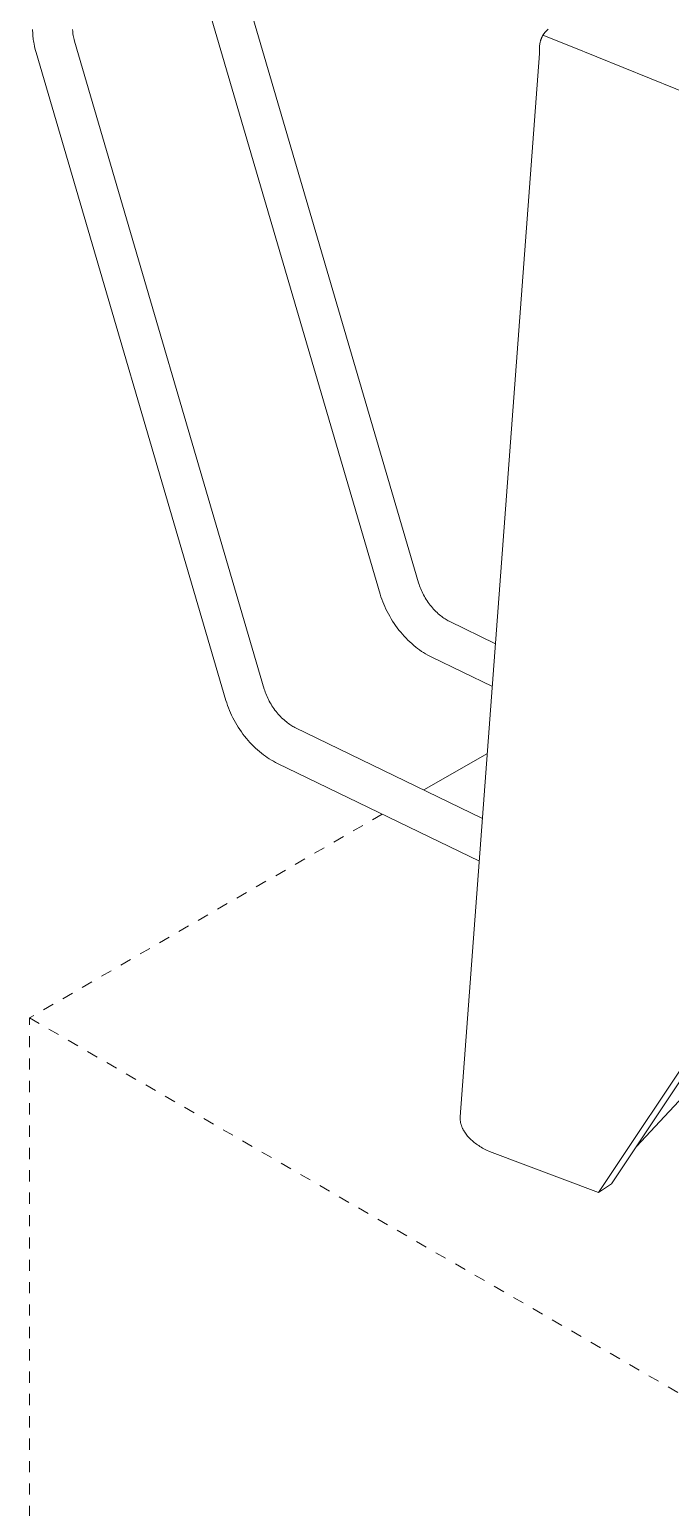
# Model space of a CAD drawing. Header units: inches. Extents: x -10 to 196, y -2 to 124.
# Drawn here: x 126.62 to 132.36, y 58.85 to 72.07 of the extents above; entities that cross this region are included whole.
import ezdxf

# ---------------------------------------------------------------- set-up
doc = ezdxf.new("R2010")
doc.units = ezdxf.units.IN
doc.linetypes.add('HIDDEN', pattern=[1.905, 1.27, -0.635])
doc.layers.add('ZANO_R', color=7, linetype='Continuous', lineweight=0)
doc.layers.add('ZANO_R_przerywana', color=250, linetype='HIDDEN', lineweight=0)

msp = doc.modelspace()

# ---------------------------------------------------------------- linework, layer by layer
at = {"layer": 'ZANO_R'}
for p, q in [((128.40308, 72.91564), (130.10193, 67.1201)), ((129.75841, 67.01941), (128.06551, 72.79468)), ((126.64822, 72.057), (126.64809, 72.06957)), ((126.6486, 72.0444), (126.64822, 72.057)), ((126.64922, 72.03175), (126.6486, 72.0444)), ((127.00607, 72.06961), (127.00613, 72.06384)), ((127.00613, 72.06384), (127.0063, 72.05845)), ((127.0063, 72.05845), (127.00657, 72.05295)), ((127.00657, 72.05295), (127.00696, 72.04733)), ((127.00696, 72.04733), (127.00745, 72.0416)), ((127.00745, 72.0416), (127.00878, 72.02982)), ((131.22532, 72.03473), (131.22303, 72.03157)), ((131.22767, 72.03785), (131.22532, 72.03473)), ((131.23008, 72.04093), (131.22767, 72.03785)), ((131.23256, 72.04398), (131.23008, 72.04093)), ((131.2351, 72.04699), (131.23256, 72.04398)), ((131.2377, 72.04996), (131.2351, 72.04699)), ((131.24037, 72.05289), (131.2377, 72.04996)), ((131.2431, 72.05579), (131.24037, 72.05289)), ((131.2459, 72.05865), (131.2431, 72.05579)), ((131.24876, 72.06147), (131.2459, 72.05865)), ((131.25168, 72.06425), (131.24876, 72.06147)), ((131.25466, 72.067), (131.25168, 72.06425)), ((131.26083, 72.07238), (131.25466, 72.067)), ((126.65009, 72.01906), (126.64922, 72.03175)), ((126.6512, 72.00633), (126.65009, 72.01906)), ((126.65255, 71.99357), (126.6512, 72.00633)), ((126.65415, 71.98079), (126.65255, 71.99357)), ((126.65598, 71.96798), (126.65415, 71.98079)), ((126.65804, 71.95514), (126.65598, 71.96798)), ((126.66034, 71.94229), (126.65804, 71.95514)), ((126.66564, 71.91655), (126.66034, 71.94229)), ((126.67185, 71.89078), (126.66564, 71.91655)), ((127.00878, 72.02982), (127.01057, 72.01764)), ((127.01057, 72.01764), (127.01282, 72.00511)), ((127.01282, 72.00511), (127.01555, 71.99225)), ((127.01555, 71.99225), (127.01877, 71.9791)), ((127.01877, 71.9791), (127.02248, 71.96569)), ((127.02248, 71.96569), (128.72133, 66.17015)), ((131.18348, 71.91064), (131.18317, 71.9018)), ((131.18404, 71.91932), (131.18348, 71.91064)), ((131.18486, 71.92786), (131.18404, 71.91932)), ((131.18593, 71.93624), (131.18486, 71.92786)), ((131.18726, 71.94448), (131.18593, 71.93624)), ((131.18884, 71.95256), (131.18726, 71.94448)), ((131.19068, 71.9605), (131.18884, 71.95256)), ((131.19169, 71.96441), (131.19068, 71.9605)), ((131.19277, 71.96828), (131.19169, 71.96441)), ((131.19391, 71.97211), (131.19277, 71.96828)), ((131.19511, 71.97591), (131.19391, 71.97211)), ((131.19638, 71.97967), (131.19511, 71.97591)), ((131.19771, 71.9834), (131.19638, 71.97967)), ((131.19911, 71.98708), (131.19771, 71.9834)), ((131.20056, 71.99073), (131.19911, 71.98708)), ((131.20209, 71.99434), (131.20056, 71.99073)), ((131.20367, 71.99791), (131.20209, 71.99434)), ((131.20532, 72.00145), (131.20367, 71.99791)), ((131.20704, 72.00494), (131.20532, 72.00145)), ((131.20881, 72.0084), (131.20704, 72.00494)), ((131.21065, 72.01182), (131.20881, 72.0084)), ((131.21256, 72.01521), (131.21065, 72.01182)), ((131.21453, 72.01856), (131.21256, 72.01521)), ((131.21656, 72.02187), (131.21453, 72.01856)), ((131.46098, 71.91968), (131.21485, 72.01909)), ((131.21865, 72.02514), (131.21656, 72.02187)), ((131.22081, 72.02837), (131.21865, 72.02514)), ((131.22303, 72.03157), (131.22081, 72.02837)), ((131.46098, 71.91968), (133.26784, 71.1899)), ((126.67896, 71.865), (126.67185, 71.89078)), ((128.37781, 66.06946), (126.67896, 71.865)), ((130.47511, 62.34535), (131.18544, 71.85537)), ((131.18317, 71.9018), (131.18311, 71.89282)), ((131.18311, 71.89282), (131.18331, 71.88368)), ((131.18331, 71.88368), (131.18377, 71.8744)), ((131.18377, 71.8744), (131.18448, 71.86496)), ((131.18448, 71.86496), (131.18544, 71.85537)), ((131.71286, 61.66742), (135.36549, 67.15354)), ((135.48217, 67.23327), (131.82954, 61.74716)), ((129.76532, 66.99699), (129.75841, 67.01941)), ((130.10193, 67.1201), (130.10599, 67.10695)), ((130.10599, 67.10695), (130.11049, 67.09367)), ((130.11049, 67.09367), (130.11543, 67.08029)), ((130.11543, 67.08029), (130.12081, 67.06685)), ((130.12081, 67.06685), (130.1266, 67.05337)), ((130.1266, 67.05337), (130.13281, 67.03988)), ((130.13281, 67.03988), (130.13943, 67.0264)), ((130.13943, 67.0264), (130.14645, 67.01296)), ((130.14645, 67.01296), (130.15405, 66.99927)), ((129.77287, 66.97466), (129.76532, 66.99699)), ((129.78107, 66.95242), (129.77287, 66.97466)), ((129.78989, 66.93029), (129.78107, 66.95242)), ((129.79933, 66.90829), (129.78989, 66.93029)), ((129.80938, 66.88644), (129.79933, 66.90829)), ((129.82003, 66.86475), (129.80938, 66.88644)), ((130.15405, 66.99927), (130.16203, 66.98571)), ((130.16203, 66.98571), (130.17036, 66.97232)), ((130.17036, 66.97232), (130.17905, 66.95911)), ((130.17905, 66.95911), (130.18806, 66.94611)), ((130.18806, 66.94611), (130.19738, 66.93335)), ((130.19738, 66.93335), (130.20699, 66.92085)), ((130.20699, 66.92085), (130.21689, 66.90863)), ((130.21689, 66.90863), (130.22668, 66.89713)), ((130.22668, 66.89713), (130.23667, 66.88598)), ((130.23667, 66.88598), (130.24684, 66.87517)), ((129.83127, 66.84324), (129.82003, 66.86475)), ((129.84322, 66.82169), (129.83127, 66.84324)), ((129.85573, 66.80043), (129.84322, 66.82169)), ((129.86877, 66.77947), (129.85573, 66.80043)), ((129.88233, 66.75883), (129.86877, 66.77947)), ((129.8964, 66.73853), (129.88233, 66.75883)), ((130.24684, 66.87517), (130.25716, 66.86474)), ((130.25716, 66.86474), (130.26761, 66.85469)), ((130.26761, 66.85469), (130.27817, 66.84504)), ((130.27817, 66.84504), (130.28882, 66.83582)), ((130.28882, 66.83582), (130.29954, 66.82703)), ((130.29954, 66.82703), (130.30938, 66.81939)), ((130.30938, 66.81939), (130.31919, 66.81216)), ((130.31919, 66.81216), (130.32896, 66.80536)), ((130.32896, 66.80536), (130.33866, 66.79898)), ((130.33866, 66.79898), (130.34828, 66.79303)), ((130.34828, 66.79303), (130.35778, 66.78751)), ((130.35778, 66.78751), (130.36715, 66.78242)), ((130.36715, 66.78242), (130.37636, 66.77778)), ((130.37636, 66.77778), (130.79117, 66.57682)), ((129.91098, 66.71858), (129.8964, 66.73853)), ((129.92604, 66.69901), (129.91098, 66.71858)), ((129.94158, 66.67983), (129.92604, 66.69901)), ((129.95717, 66.66153), (129.94158, 66.67983)), ((129.97314, 66.64369), (129.95717, 66.66153)), ((129.98949, 66.62633), (129.97314, 66.64369)), ((130.00619, 66.60945), (129.98949, 66.62633)), ((130.02325, 66.59308), (130.00619, 66.60945)), ((130.04063, 66.57723), (130.02325, 66.59308)), ((130.05835, 66.56191), (130.04063, 66.57723)), ((130.07637, 66.54714), (130.05835, 66.56191)), ((130.09365, 66.53372), (130.07637, 66.54714)), ((130.11115, 66.52084), (130.09365, 66.53372)), ((130.12887, 66.50851), (130.11115, 66.52084)), ((130.14679, 66.49675), (130.12887, 66.50851)), ((130.1649, 66.48557), (130.14679, 66.49675)), ((130.1832, 66.47498), (130.1649, 66.48557)), ((130.20166, 66.46499), (130.1832, 66.47498)), ((130.22029, 66.45562), (130.20166, 66.46499)), ((130.7625, 66.19295), (130.22029, 66.45562)), ((128.72133, 66.17015), (128.72539, 66.157)), ((128.72539, 66.157), (128.72989, 66.14372)), ((128.72989, 66.14372), (128.73483, 66.13034)), ((128.73483, 66.13034), (128.7402, 66.1169)), ((128.7402, 66.1169), (128.746, 66.10342)), ((128.746, 66.10342), (128.75221, 66.08993)), ((128.75221, 66.08993), (128.75883, 66.07645)), ((128.38471, 66.04704), (128.37781, 66.06946)), ((128.39227, 66.02471), (128.38471, 66.04704)), ((128.40046, 66.00247), (128.39227, 66.02471)), ((128.40928, 65.98034), (128.40046, 66.00247)), ((128.41873, 65.95834), (128.40928, 65.98034)), ((128.42878, 65.93649), (128.41873, 65.95834)), ((128.75883, 66.07645), (128.76585, 66.06301)), ((128.76585, 66.06301), (128.77345, 66.04932)), ((128.77345, 66.04932), (128.78142, 66.03576)), ((128.78142, 66.03576), (128.78976, 66.02237)), ((128.78976, 66.02237), (128.79844, 66.00916)), ((128.79844, 66.00916), (128.80745, 65.99616)), ((128.80745, 65.99616), (128.81677, 65.9834)), ((128.81677, 65.9834), (128.82639, 65.9709)), ((128.82639, 65.9709), (128.83629, 65.95868)), ((128.83629, 65.95868), (128.84608, 65.94718)), ((128.43943, 65.9148), (128.42878, 65.93649)), ((128.45067, 65.89329), (128.43943, 65.9148)), ((128.46262, 65.87174), (128.45067, 65.89329)), ((128.47513, 65.85048), (128.46262, 65.87174)), ((128.48816, 65.82952), (128.47513, 65.85048)), ((128.50173, 65.80888), (128.48816, 65.82952)), ((128.84608, 65.94718), (128.85607, 65.93603)), ((128.85607, 65.93603), (128.86624, 65.92522)), ((128.86624, 65.92522), (128.87656, 65.91479)), ((128.87656, 65.91479), (128.88701, 65.90474)), ((128.88701, 65.90474), (128.89757, 65.89509)), ((128.89757, 65.89509), (128.90822, 65.88587)), ((128.90822, 65.88587), (128.91894, 65.87708)), ((128.91894, 65.87708), (128.92877, 65.86944)), ((128.92877, 65.86944), (128.93859, 65.86222)), ((128.93859, 65.86222), (128.94836, 65.85541)), ((128.94836, 65.85541), (128.95806, 65.84903)), ((128.95806, 65.84903), (128.96768, 65.84308)), ((128.96768, 65.84308), (128.97718, 65.83756)), ((128.97718, 65.83756), (128.98655, 65.83247)), ((128.98655, 65.83247), (128.99576, 65.82783)), ((128.99576, 65.82783), (130.67448, 65.01457)), ((128.5158, 65.78858), (128.50173, 65.80888)), ((128.53038, 65.76863), (128.5158, 65.78858)), ((128.54544, 65.74906), (128.53038, 65.76863)), ((128.56098, 65.72988), (128.54544, 65.74906)), ((128.57657, 65.71158), (128.56098, 65.72988)), ((128.59254, 65.69374), (128.57657, 65.71158)), ((128.60889, 65.67638), (128.59254, 65.69374)), ((128.62559, 65.6595), (128.60889, 65.67638)), ((128.64264, 65.64313), (128.62559, 65.6595)), ((128.66003, 65.62728), (128.64264, 65.64313)), ((128.67774, 65.61196), (128.66003, 65.62728)), ((128.69577, 65.59719), (128.67774, 65.61196)), ((128.71305, 65.58377), (128.69577, 65.59719)), ((128.73055, 65.57089), (128.71305, 65.58377)), ((128.74827, 65.55856), (128.73055, 65.57089)), ((128.76619, 65.5468), (128.74827, 65.55856)), ((130.71793, 65.59634), (130.1502, 65.26856)), ((128.7843, 65.53562), (128.76619, 65.5468)), ((128.80259, 65.52503), (128.7843, 65.53562)), ((128.82106, 65.51505), (128.80259, 65.52503)), ((128.83969, 65.50567), (128.82106, 65.51505)), ((130.64581, 64.63069), (128.83969, 65.50567)), ((134.28209, 64.47389), (132.05093, 62.07968)), ((130.47478, 62.3388), (130.47463, 62.33225)), ((130.47463, 62.33225), (130.4747, 62.32569)), ((130.4747, 62.32569), (130.475, 62.31914)), ((130.47515, 62.34534), (130.47478, 62.3388)), ((130.475, 62.31914), (130.47551, 62.31261)), ((130.47551, 62.31261), (130.47625, 62.30609)), ((130.47625, 62.30609), (130.4772, 62.29961)), ((130.4772, 62.29961), (130.47838, 62.29316)), ((130.47838, 62.29316), (130.47977, 62.28675)), ((130.47977, 62.28675), (130.48087, 62.28223)), ((130.48087, 62.28223), (130.48208, 62.27774)), ((130.48208, 62.27774), (130.48338, 62.27327)), ((130.48338, 62.27327), (130.48477, 62.26883)), ((130.48477, 62.26883), (130.48625, 62.26442)), ((130.48625, 62.26442), (130.48783, 62.26005)), ((130.48783, 62.26005), (130.48949, 62.2557)), ((130.48949, 62.2557), (130.49124, 62.25139)), ((130.49124, 62.25139), (130.49318, 62.24688)), ((130.49318, 62.24688), (130.49521, 62.24241)), ((130.49521, 62.24241), (130.49732, 62.23798)), ((130.49732, 62.23798), (130.49953, 62.23359)), ((130.49953, 62.23359), (130.50181, 62.22924)), ((130.50181, 62.22924), (130.50417, 62.22494)), ((130.50417, 62.22494), (130.50912, 62.21646)), ((130.50912, 62.21646), (130.51197, 62.21186)), ((130.51197, 62.21186), (130.5149, 62.20733)), ((130.5149, 62.20733), (130.52099, 62.19842)), ((130.52099, 62.19842), (130.52738, 62.18972)), ((130.52738, 62.18972), (130.53406, 62.18123)), ((130.53406, 62.18123), (130.54099, 62.17295)), ((130.54099, 62.17295), (130.54817, 62.16487)), ((130.54817, 62.16487), (130.55557, 62.15699)), ((130.55557, 62.15699), (130.56318, 62.14931)), ((130.56318, 62.14931), (130.57204, 62.14083)), ((130.57204, 62.14083), (130.58113, 62.13259)), ((130.58113, 62.13259), (130.59043, 62.12459)), ((130.59043, 62.12459), (130.59992, 62.11683)), ((130.59992, 62.11683), (130.6096, 62.10929)), ((130.6096, 62.10929), (130.61945, 62.10197)), ((130.61945, 62.10197), (130.62946, 62.09486)), ((130.62946, 62.09486), (130.63961, 62.08796)), ((130.63961, 62.08796), (130.65107, 62.08051)), ((130.65107, 62.08051), (130.66269, 62.0733)), ((130.66269, 62.0733), (130.67446, 62.06632)), ((130.67446, 62.06632), (130.68636, 62.05958)), ((130.68636, 62.05958), (130.69838, 62.05306)), ((130.69838, 62.05306), (130.71052, 62.04676)), ((130.71052, 62.04676), (130.73512, 62.03479)), ((130.73512, 62.03479), (131.71286, 61.66742)), ((131.82954, 61.74716), (131.71286, 61.66742))]:
    msp.add_line(p, q, dxfattribs=at)
at = {"layer": 'ZANO_R_przerywana', "ltscale": 0.05}
for p, q in [((129.77558, 65.05227), (126.62035, 63.2306)), ((126.62035, 63.2306), (132.94848, 59.57705)), ((126.62035, 56.96738), (126.62035, 63.2306))]:
    msp.add_line(p, q, dxfattribs=at)

doc.saveas('drawing.dxf')
